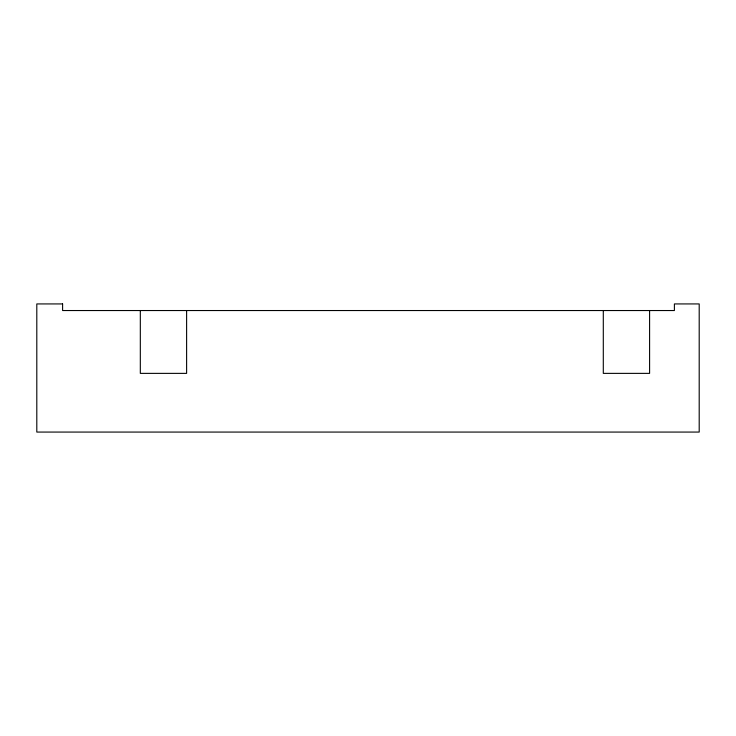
<?xml version="1.0" encoding="UTF-8"?>
<svg xmlns="http://www.w3.org/2000/svg" width="736" height="736" viewBox="0 0 736 736"><rect width="100%" height="100%" fill="white"/><g stroke="black" fill="none" stroke-linecap="round" stroke-linejoin="round"><path stroke-width="1.1" d="M649.594 310.537L649.594 373.373L603.299 373.373L603.299 310.537M186.613 310.537L186.613 373.373L140.318 373.373L140.318 310.537M62.597 303.931L36.8 303.931L36.8 432.069L699.2 432.069L699.2 303.931L674.397 303.931L674.397 310.537L62.597 310.537L62.597 303.931"/></g></svg>
